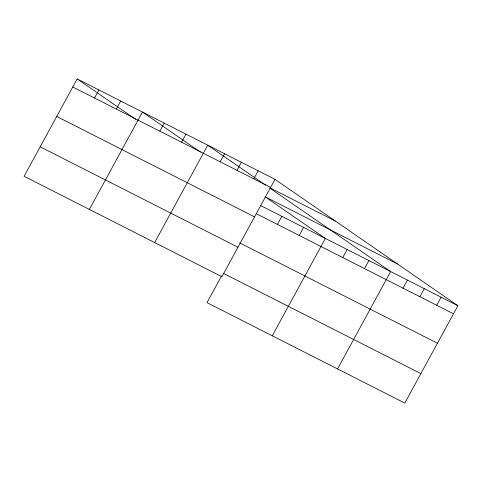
<?xml version="1.0" encoding="UTF-8"?>
<svg xmlns="http://www.w3.org/2000/svg" width="482" height="482" viewBox="0 0 482 482"><rect width="100%" height="100%" fill="white"/><g stroke="black" fill="none" stroke-linecap="round" stroke-linejoin="round"><path stroke-width="0.72" d="M77.186 78.915L24.1 176.279L221.913 276.704L274.999 179.34L77.186 78.915L135.767 119.397M94.55 98.027L98.943 89.965M116.307 109.071L120.705 101.009M89.381 209.423L142.461 112.059L200.452 152.125M159.825 131.164L164.223 123.103M181.587 142.208L185.986 134.147M154.656 242.56L207.742 145.196L265.733 185.263M220.16 161.789L224.558 153.728M236.975 170.327L241.374 162.265M253.791 178.864L258.183 170.803M221.642 275.812L207.001 302.66L404.814 403.085L457.9 305.721L274.999 179.34M277.451 224.407L281.843 216.346M299.208 235.451L303.606 227.39M272.282 335.803L325.362 238.439L265.01 196.734L397.542 264.009M342.726 257.545L347.124 249.483M364.488 268.588L368.881 260.527M337.557 368.941L390.643 271.577L269.926 188.167M403.06 288.17L407.459 280.108M419.876 296.707L424.268 288.646M436.692 305.245L441.084 297.183M72.788 86.983L270.607 187.402M270.041 187.884L335.358 221.045M260.744 205.633L457.9 305.721M256.352 213.695L453.502 313.782M56.719 116.451L254.538 216.87M239.62 242.832L437.439 343.25M40.169 146.811L237.981 247.23M223.726 273.529L420.882 373.61"/></g></svg>
